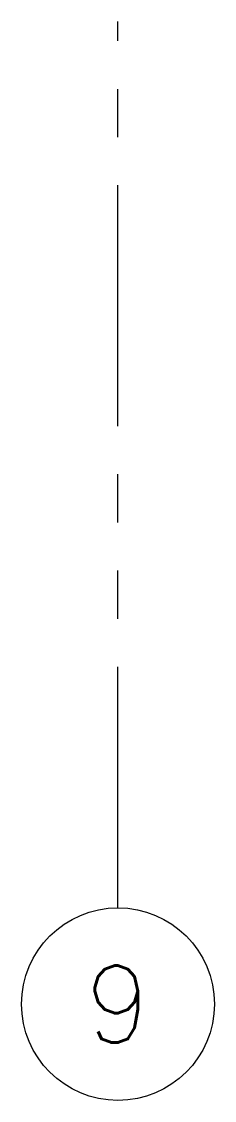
# Model space of a CAD drawing. Header units: millimetres. Extents: x -3 to 53, y -110 to 39.
# Drawn here: x 17.325 to 17.825, y -83.332 to -80.532 of the extents above; entities that cross this region are included whole.
import ezdxf
from ezdxf.enums import TextEntityAlignment as Align

# ---------------------------------------------------------------- set-up
doc = ezdxf.new("R2010")
doc.units = ezdxf.units.MM
doc.linetypes.add('PHANTOM', pattern=[63.5, 31.75, -6.35, 6.35, -6.35, 6.35, -6.35])
doc.linetypes.add('PHANTOM2', pattern=[1.25, 0.625, -0.125, 0.125, -0.125, 0.125, -0.125])
doc.layers.add('A-EJES', color=8, linetype='PHANTOM')
doc.styles.add('ROMANS', font='ROMANS.shx', dxfattribs={"oblique": 10})

# ---------------------------------------------------------------- blocks, each defined once
blk = doc.blocks.new('Ejes_Torre C')
at = {"layer": 'A-EJES', "color": 8, "linetype": 'PHANTOM2', "lineweight": 0}
blk.add_lwpolyline([(17.575, -2.8), (17.575, -0.5)], dxfattribs=at)
at = {"layer": 'A-EJES', "color": 8, "linetype": 'Continuous', "lineweight": 0}
blk.add_circle((17.575, -3.05), 0.25, dxfattribs=at)
at = {"layer": 'A-EJES', "color": 8, "linetype": 'Continuous', "lineweight": 0, "style": 'ROMANS'}
blk.add_text('9', height=0.2, dxfattribs=at).set_placement((17.575, -3.05), align=Align.MIDDLE_CENTER)
blk = doc.blocks.new('arq.')
at = {"layer": 'A-EJES', "color": 8, "lineweight": 0}
blk.add_blockref('Ejes_Torre C', (101.2127, -78.1388), dxfattribs=at)

msp = doc.modelspace()

# ---------------------------------------------------------------- block references
at = {"color": 7}
msp.add_blockref('arq.', (-101.2125, -1.8936), dxfattribs=at)

doc.saveas('drawing.dxf')
